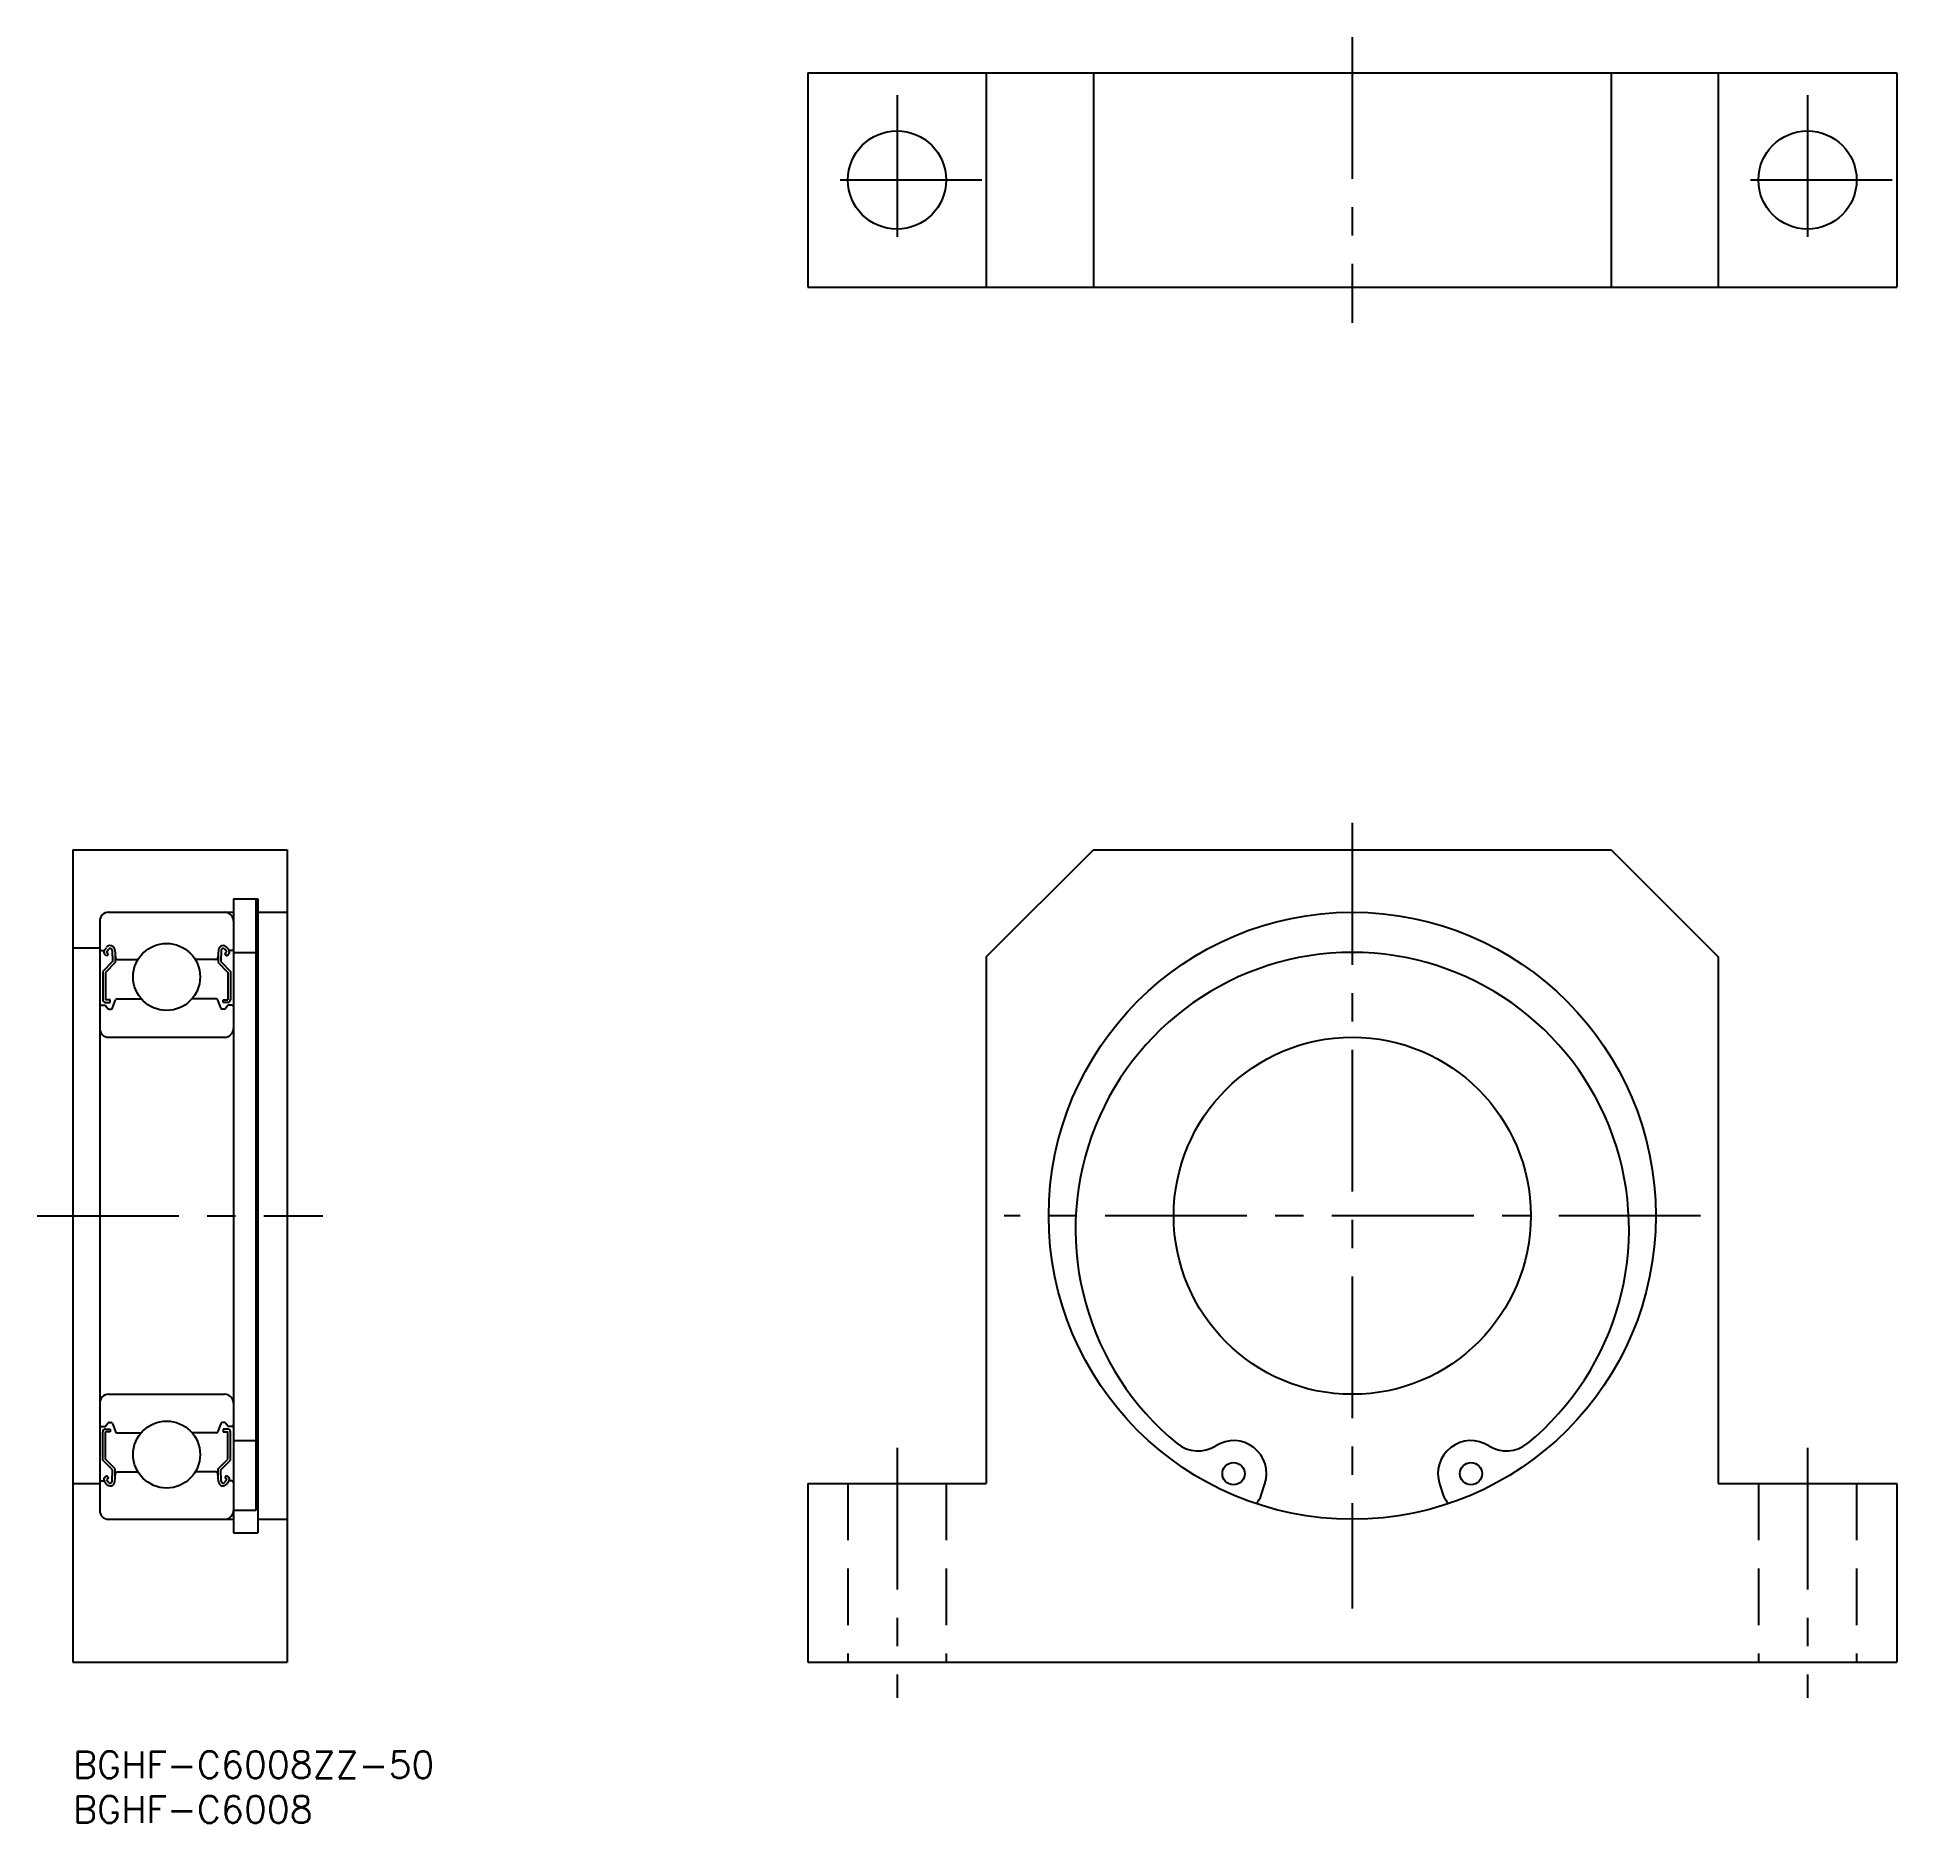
# Model space of a CAD drawing. Extents: x -4 to 204, y -8 to 192.
import ezdxf

# ---------------------------------------------------------------- set-up
doc = ezdxf.new("R2010")
doc.units = 0
doc.header["$LTSCALE"] = 0.5
doc.linetypes.add('CENTER', pattern=[50.8, 31.75, -6.35, 6.35, -6.35])
doc.linetypes.add('DASHED', pattern=[19.05, 12.7, -6.35])
for name, color, linetype in [('MSM_CENTER', 1, 'CENTER'), ('MSM_CONTINUOUS', 7, 'CONTINUOUS'), ('MSM_DASHED', 4, 'DASHED'), ('MSM_PART_NUMBER', 7, 'CONTINUOUS')]:
    doc.layers.add(name, color=color, linetype=linetype)
doc.styles.get("Standard").update_dxf_attribs({"font": 'txt.shx', "height": 3, "bigfont": 'bigfont.shx'})

msp = doc.modelspace()

# ---------------------------------------------------------------- linework, layer by layer
at = {"layer": 'MSM_CENTER'}
for p, q in [((143.32, 192.02), (143.32, 160.02)), ((92.32, 185.52), (92.32, 166.52)), ((194.32, 185.52), (194.32, 166.52)), ((101.82, 176.02), (82.82, 176.02)), ((203.82, 176.02), (184.82, 176.02)), ((143.32, 104), (143.32, 16)), ((-4, 60), (28, 60)), ((182.32, 60), (104.32, 60)), ((92.32, 34), (92.32, 6)), ((194.32, 34), (194.32, 6))]:
    msp.add_line(p, q, dxfattribs=at)
at = {"layer": 'MSM_CONTINUOUS'}
for p, q in [((82.32, 188.02), (82.32, 164.02)), ((82.32, 188.02), (204.32, 188.02)), ((102.32, 188.02), (102.32, 164.02)), ((114.32, 188.02), (114.32, 164.02)), ((172.32, 188.02), (172.32, 164.02)), ((184.32, 188.02), (184.32, 164.02)), ((204.32, 188.02), (204.32, 164.02)), ((82.32, 164.02), (204.32, 164.02)), ((0, 101), (0, 10)), ((0, 101), (24, 101)), ((24, 101), (24, 10)), ((102.32, 89), (114.32, 101)), ((114.32, 101), (172.32, 101)), ((172.32, 101), (184.32, 89)), ((4, 94), (18, 94)), ((18, 95.5), (18, 24.5)), ((18, 95.5, 1.25), (20.7, 95.5, 1.25)), ((20.5, 95.5, 0.75), (20.5, 26.99, 0.75)), ((20.7, 95.5), (20.7, 24.5)), ((20.7, 94, 1.25), (24, 94, 1.25)), ((3, 93), (3, 27)), ((0, 90), (3, 90)), ((3.2, 89.7), (3.5, 89.7)), ((3.5, 89.7), (3.73, 90.03)), ((3.75, 89.53), (3.98, 89.86)), ((4.4, 89.73), (4.44, 88.47)), ((4.69, 89.77), (4.77, 88.88)), ((16.31, 89.77), (16.23, 88.88)), ((16.6, 89.73), (16.56, 88.47)), ((17.25, 89.53), (17.02, 89.86)), ((17.5, 89.7), (17.27, 90.03)), ((17.8, 89.7), (17.5, 89.7)), ((4.44, 88.47), (3.34, 87.37)), ((3.82, 89.11), (3.57, 89.28)), ((4.74, 88.35), (3.64, 87.25)), ((3.99, 89.35), (3.75, 89.53)), ((3.82, 89.11), (3.99, 89.35)), ((4.74, 89.22), (4.74, 88.35)), ((4.97, 88.7), (7.3, 88.7)), ((16.03, 88.7), (13.7, 88.7)), ((16.26, 89.22), (16.26, 88.35)), ((16.26, 88.35), (17.36, 87.25)), ((16.56, 88.47), (17.66, 87.37)), ((17.01, 89.35), (17.25, 89.53)), ((17.18, 89.11), (17.01, 89.35)), ((17.18, 89.11), (17.43, 89.28)), ((18, 89.5, 1.25), (20.5, 89.5, 1.25)), ((102.32, 89), (102.32, 30)), ((184.32, 89), (184.32, 30)), ((3.34, 87.37), (3.34, 84.2)), ((3.64, 87.25), (3.64, 84.2)), ((17.36, 87.25), (17.36, 84.2)), ((17.66, 87.37), (17.66, 84.2)), ((3.2, 83.6), (3.6, 83.6)), ((3.6, 83.6), (3.92, 83.22)), ((4.16, 84.2), (3.64, 84.2)), ((3.64, 83.9), (4.16, 83.9)), ((4.16, 83.9), (4.16, 84.2)), ((4.43, 83.28), (4.76, 84.17)), ((4.95, 84.3), (7.66, 84.3)), ((16.05, 84.3), (13.34, 84.3)), ((16.57, 83.28), (16.24, 84.17)), ((16.84, 83.9), (16.84, 84.2)), ((16.84, 84.2), (17.36, 84.2)), ((17.36, 83.9), (16.84, 83.9)), ((17.4, 83.6), (17.08, 83.22)), ((17.8, 83.6), (17.4, 83.6)), ((4.07, 83.15), (4.25, 83.15)), ((16.93, 83.15), (16.75, 83.15)), ((4, 80), (17, 80)), ((4, 40), (17, 40)), ((3.2, 36.4), (3.6, 36.4)), ((3.34, 32.63), (3.34, 35.8)), ((3.6, 36.4), (3.92, 36.78)), ((3.64, 36.1), (4.16, 36.1)), ((3.64, 32.75), (3.64, 35.8)), ((4.16, 35.8), (3.64, 35.8)), ((4.07, 36.85), (4.25, 36.85)), ((4.16, 36.1), (4.16, 35.8)), ((4.43, 36.72), (4.76, 35.83)), ((4.95, 35.7), (7.66, 35.7)), ((16.05, 35.7), (13.34, 35.7)), ((16.57, 36.72), (16.24, 35.83)), ((16.93, 36.85), (16.75, 36.85)), ((16.84, 36.1), (16.84, 35.8)), ((17.36, 36.1), (16.84, 36.1)), ((16.84, 35.8), (17.36, 35.8)), ((17.4, 36.4), (17.08, 36.78)), ((17.36, 32.75), (17.36, 35.8)), ((17.8, 36.4), (17.4, 36.4)), ((17.66, 32.63), (17.66, 35.8)), ((18, 34.81, 1.25), (20.5, 34.81, 1.25)), ((4.44, 31.53), (3.34, 32.63)), ((4.74, 31.65), (3.64, 32.75)), ((4.4, 30.27), (4.44, 31.53)), ((4.74, 30.78), (4.74, 31.65)), ((4.97, 31.3), (7.3, 31.3)), ((16.03, 31.3), (13.7, 31.3)), ((16.26, 31.65), (17.36, 32.75)), ((16.26, 30.78), (16.26, 31.65)), ((16.56, 31.53), (17.66, 32.63)), ((16.6, 30.27), (16.56, 31.53)), ((0, 30), (3, 30)), ((3.2, 30.3), (3.5, 30.3)), ((3.5, 30.3), (3.73, 29.97)), ((3.82, 30.89), (3.57, 30.72)), ((3.99, 30.65), (3.75, 30.47)), ((3.75, 30.47), (3.98, 30.14)), ((3.82, 30.89), (3.99, 30.65)), ((4.69, 30.23), (4.77, 31.12)), ((16.31, 30.23), (16.23, 31.12)), ((17.18, 30.89), (17.01, 30.65)), ((17.01, 30.65), (17.25, 30.47)), ((17.25, 30.47), (17.02, 30.14)), ((17.18, 30.89), (17.43, 30.72)), ((17.5, 30.3), (17.27, 29.97)), ((17.8, 30.3), (17.5, 30.3)), ((82.32, 30), (82.32, 10)), ((82.32, 30), (102.32, 30)), ((133.13, 28.71), (133.54, 29.97)), ((153.1, 29.97), (153.51, 28.71)), ((184.32, 30), (204.32, 30)), ((204.32, 30), (204.32, 10)), ((4, 26), (18, 26)), ((20.5, 26.99, 0.75), (18, 26.99, 0.75)), ((20.7, 26, 1.25), (24, 26, 1.25)), ((18, 24.5, 1.25), (20.7, 24.5, 1.25)), ((0, 10), (24, 10)), ((82.32, 10), (204.32, 10))]:
    msp.add_line(p, q, dxfattribs=at)
for centre, radius in [((92.32, 176.02), 5.5), ((194.32, 176.02), 5.5), ((143.32, 60), 34), ((10.5, 86.75), 3.75), ((143.32, 60), 20), ((10.5, 33.25), 3.75), ((130.02, 31.11), 1.25), ((156.62, 31.11), 1.25)]:
    msp.add_circle(centre, radius, dxfattribs=at)
for centre, radius, start, end in [((4, 93), 1, 90, 180), ((17, 93), 1, 0, 90), ((3.2, 89.9), 0.2, 180, 270), ((3.75, 89.53), 0.3, 144.9356, 235.0377), ((4.17, 89.73), 0.53, 5.0651, 144.9356), ((4.17, 89.72), 0.23, 2.1311, 144.9356), ((16.83, 89.73), 0.53, 35.0644, 174.9349), ((16.83, 89.72), 0.23, 35.0644, 177.8689), ((17.25, 89.53), 0.3, 304.9623, 35.0644), ((17.8, 89.9), 0.2, 270, 0), ((4.97, 88.9), 0.2, 185.0651, 270), ((16.03, 88.9), 0.2, 270, 354.9349), ((143.32, 58.5), 31, 309.248, 230.752), ((3.2, 83.4), 0.2, 90, 180), ((3.64, 84.2), 0.3, 180, 270), ((4.95, 84.1), 0.2, 90, 159.9703), ((16.05, 84.1), 0.2, 20.0297, 90), ((17.36, 84.2), 0.3, 270, 0), ((17.8, 83.4), 0.2, 0, 90), ((4.07, 83.35), 0.2, 219.9991, 270), ((4.25, 83.35), 0.2, 270, 339.9703), ((16.75, 83.35), 0.2, 200.0297, 270), ((16.93, 83.35), 0.2, 270, 320.0009), ((4, 81), 1, 180, 270), ((17, 81), 1, 270, 0), ((4, 39), 1, 90, 180), ((17, 39), 1, 0, 90), ((3.2, 36.6), 0.2, 180, 270), ((3.64, 35.8), 0.3, 90, 180), ((4.07, 36.65), 0.2, 90, 140.0009), ((4.25, 36.65), 0.2, 20.0297, 90), ((4.95, 35.9), 0.2, 200.0297, 270), ((16.05, 35.9), 0.2, 270, 339.9703), ((16.75, 36.65), 0.2, 90, 159.9703), ((16.93, 36.65), 0.2, 39.9991, 90), ((17.36, 35.8), 0.3, 0, 90), ((17.8, 36.6), 0.2, 270, 0), ((126.05, 37.36), 3.7, 230.752, 302.4641), ((130.02, 31.11), 3.7, 341.9582, 122.4641), ((156.62, 31.11), 3.7, 57.5359, 198.0418), ((160.59, 37.36), 3.7, 237.5359, 309.248), ((4.97, 31.1), 0.2, 90, 174.9349), ((16.03, 31.1), 0.2, 5.0651, 90), ((3.2, 30.1), 0.2, 90, 180), ((3.75, 30.47), 0.3, 124.9623, 215.0644), ((4.17, 30.27), 0.53, 215.0644, 354.9349), ((4.17, 30.28), 0.23, 215.0644, 357.8689), ((16.83, 30.27), 0.53, 185.0651, 324.9356), ((16.83, 30.28), 0.23, 182.1311, 324.9356), ((17.25, 30.47), 0.3, 324.9356, 55.0377), ((17.8, 30.1), 0.2, 0, 90), ((130.75, 29.49), 2.5, 316.0099, 341.9582), ((155.89, 29.49), 2.5, 198.0418, 223.9901), ((4, 27), 1, 180, 270), ((17, 27), 1, 270, 0)]:
    msp.add_arc(centre, radius, start, end, dxfattribs=at)
at = {"layer": 'MSM_DASHED'}
for p, q in [((86.82, 30), (86.82, 10)), ((97.82, 30), (97.82, 10)), ((188.82, 30), (188.82, 10)), ((199.82, 30), (199.82, 10))]:
    msp.add_line(p, q, dxfattribs=at)

# ---------------------------------------------------------------- texts
at = {"layer": 'MSM_PART_NUMBER'}
for s, p in [('BGHF-C6008ZZ-50', (0, -3)), ('BGHF-C6008', (0, -8))]:
    msp.add_text(s, height=3, dxfattribs=at).set_placement(p)

doc.saveas('drawing.dxf')
